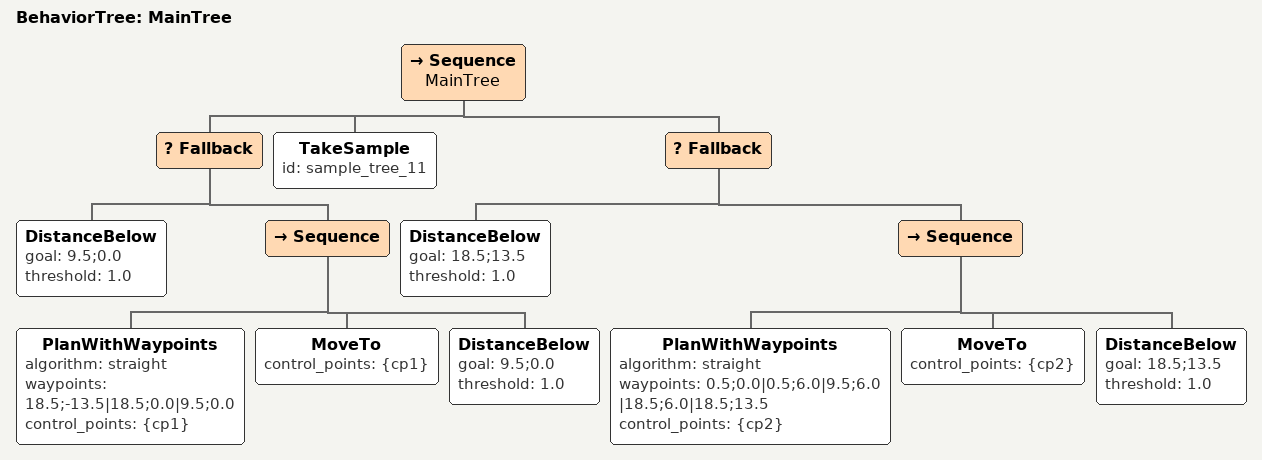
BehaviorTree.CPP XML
<?xml version="1.0"?>

<root BTCPP_format="4" main_tree_to_execute="MainTree">
  <BehaviorTree ID="MainTree">
    <Sequence name="MainTree">
      <!-- move_to_entrance_5: lat=37.266488501443305 lon=-120.42053433807618 -->
      <Fallback>
        <DistanceBelow goal="9.5;0.0" threshold="1.0"/>
        <Sequence>
          <PlanWithWaypoints algorithm="straight" waypoints="18.5;-13.5|18.5;0.0|9.5;0.0" control_points="{cp1}"/>
          <MoveTo control_points="{cp1}"/>
          <DistanceBelow goal="9.5;0.0" threshold="1.0"/>
        </Sequence>
      </Fallback>
      <TakeSample id="sample_tree_11"/>
      <Fallback>
        <DistanceBelow goal="18.5;13.5" threshold="1.0"/>
        <Sequence>
          <PlanWithWaypoints algorithm="straight" waypoints="0.5;0.0|0.5;6.0|9.5;6.0|18.5;6.0|18.5;13.5" control_points="{cp2}"/>
          <MoveTo control_points="{cp2}"/>
          <DistanceBelow goal="18.5;13.5" threshold="1.0"/>
        </Sequence>
      </Fallback>
    </Sequence>
  </BehaviorTree>
</root>
